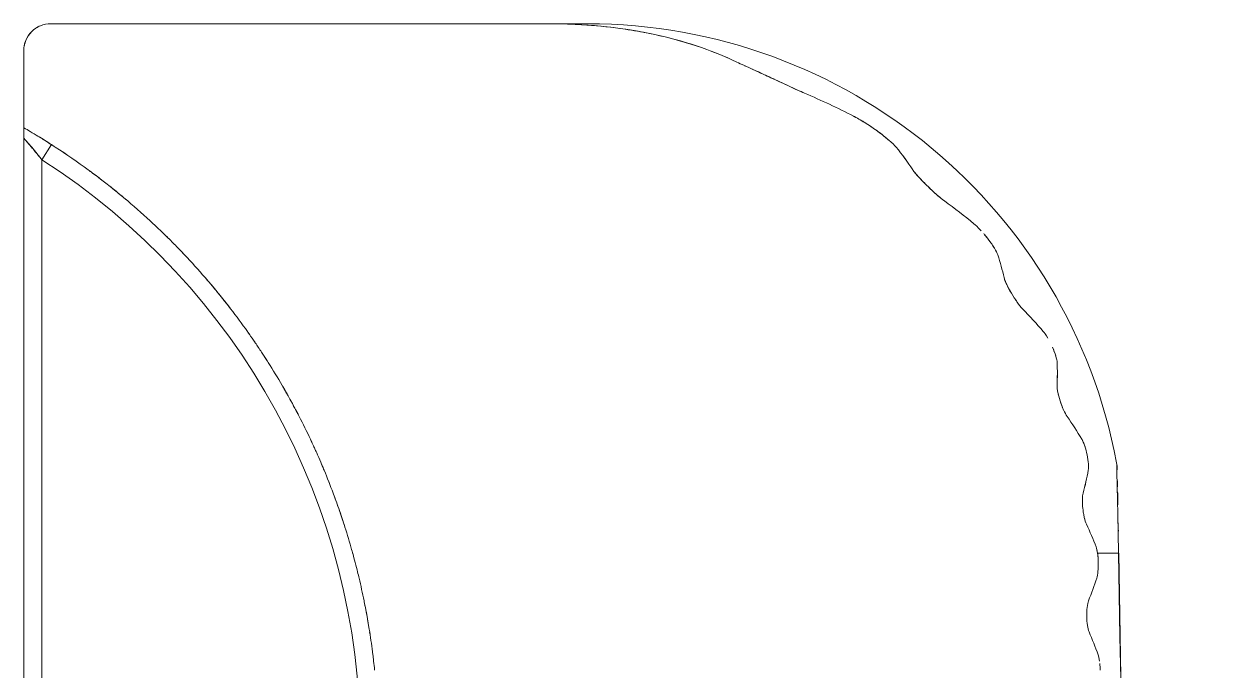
# Model space of a CAD drawing. Header units: inches. Extents: x -456 to 658, y -232 to 0.
# Drawn here: x -184.732 to -183.955, y -28.494 to -28.072 of the extents above; entities that cross this region are included whole.
import ezdxf

# ---------------------------------------------------------------- set-up
doc = ezdxf.new("R2010")
doc.units = ezdxf.units.IN
doc.header["$MEASUREMENT"] = 0

msp = doc.modelspace()

# ---------------------------------------------------------------- linework, layer by layer
at = {"color": 0, "linetype": 'Continuous', "lineweight": 0}
for p, q in [((-184.71434, -28.07205), (-184.36363, -28.07205)), ((-184.73193, -28.13998), (-184.73193, -28.08964)), ((-184.73193, -28.14681), (-184.73193, -29.65523)), ((-184.7202, -28.16083), (-184.71388, -28.15095)), ((-184.71388, -28.15095), (-184.7202, -28.16083)), ((-184.7202, -28.16083), (-184.7202, -29.65523)), ((-184.03032, -28.41773), (-184.01664, -28.41773))]:
    msp.add_line(p, q, dxfattribs=at)
at = {"color": 0, "linetype": 'Continuous', "lineweight": 0, "extrusion": (0, 0, -1)}
msp.add_arc((184.36363, -28.42387), 0.35182, 90, 169.34819, dxfattribs=at)
at = {"color": 0, "linetype": 'Continuous', "lineweight": 0}
msp.add_arc((-184.96354, -28.54114), 0.4515, 0, 57.38706, dxfattribs=at)
at = {"color": 0, "linetype": 'Continuous', "lineweight": 0, "extrusion": (0, 0, -1)}
for centre, major_axis, ratio, start_param, end_param in [((-184.37525, -28.25904), (0.32553, -0.0601), 0.545451, -1.182776, -1.068923), ((-184.72997, -28.14626), (0.03912, -0.02314), 0.097639, -1.678486, -1.570789), ((-184.90226, -28.45233), (0.33392, -0.23043), 0.87579, -1.603068, -1.538526), ((-184.42837, -28.25739), (0.29628, 0.03905), 0.627404, -0.377305, -0.28607), ((-184.88825, -28.45654), (0.30077, -0.26769), 0.86918, -1.598572, -1.543017), ((-184.62112, -28.35766), (0.59684, 0), 0.5, -0.605619, -0.546199), ((-184.87609, -28.462), (0.26835, -0.29654), 0.863342, -1.595865, -1.545717), ((-184.59961, -28.26473), (0.51098, -0.00002), 0.499997, -0.164298, -0.105556), ((-184.5995, -28.26474), (0.51087, 0), 0.5, -0.164289, -0.105534), ((-185.68492, -28.46804), (1.16624, 0.00008), 0.500018, -0.368076, -0.340884), ((-184.66822, -28.40147), (0.6549, 0), 0.5, -0.453046, -0.403126), ((-185.83128, -28.49266), (1.32066, 0.0001), 0.500017, -0.306493, -0.282959), ((-184.65382, -28.2999), (0.59722, -0.00001), 0.5, -0.022051, 0.027751), ((-184.65373, -28.29991), (0.59712, 0), 0.5, -0.022044, 0.027766), ((-185.96472, -28.51103), (1.45907, 0.00012), 0.500015, -0.252706, -0.231711), ((-184.6897, -28.44037), (0.67744, 0), 0.5, -0.336573, -0.29042), ((-184.68961, -28.44036), (0.67735, 0), 0.5, -0.336576, -0.290417), ((-186.0819, -28.52408), (1.57912, 0.00016), 0.500015, -0.204365, -0.185169), ((-184.68532, -28.34482), (0.65149, 0.01348), 0.498167, 0.099649, 0.14558), ((-184.68262, -28.33478), (0.6488, 0), 0.5, 0.089222, 0.135354), ((-186.18024, -28.53273), (1.67897, 0.0002), 0.500014, -0.159892, -0.141975), ((-184.69383, -28.47728), (0.67466, 0), 0.5, -0.234581, -0.189487), ((-184.69375, -28.47727), (0.67457, 0), 0.5, -0.234585, -0.189486), ((-184.14019, -28.95164), (0.10717, 0.53997), 0.049563, 0.07836, 0.140476), ((-184.03217, -28.42386), (0.00022, -0.01166), 0.197264, -2.12128, -1.564324), ((-184.03997, -28.41814), (0.02345, 0.00041), 0.000874, -0.100109, 0), ((-186.25774, -28.53791), (1.75714, 0.0003), 0.500014, -0.118149, -0.101121), ((-185.2607, -28.3307), (1.24708, 0), 0.5, 0.166517, 0.19075), ((-186.31292, -28.54056), (1.81255, 0.00047), 0.500014, -0.078265, -0.061817), ((-185.25837, -28.59817), (1.2494, 0), 0.5, -0.207893, -0.183627)]:
    msp.add_ellipse(centre, major_axis=major_axis, ratio=ratio, start_param=start_param, end_param=end_param, dxfattribs=at)
at = {"color": 0, "linetype": 'Continuous', "lineweight": 0}
for centre, major_axis, ratio, start_param, end_param in [((-185.68482, -28.46796), (1.16613, 0), 0.5, 0.340915, 0.368109), ((-185.83118, -28.49257), (1.32056, 0), 0.5, 0.282995, 0.306531), ((-185.96461, -28.51092), (1.45896, 0), 0.5, 0.231751, 0.252748), ((-186.0818, -28.52395), (1.57902, 0), 0.5, 0.185218, 0.204415), ((-186.18013, -28.53257), (1.67886, 0), 0.5, 0.142035, 0.159953), ((-184.03997, -28.41814), (0.02345, 0.00041), 0.000874, 0, 0.100109), ((-186.25763, -28.53768), (1.75703, 0), 0.5, 0.101205, 0.118233), ((-186.31281, -28.5402), (1.81245, 0), 0.5, 0.061946, 0.078395)]:
    msp.add_ellipse(centre, major_axis=major_axis, ratio=ratio, start_param=start_param, end_param=end_param, dxfattribs=at)
for points, knots in [([(-184.73193, -28.08964), (-184.73193, -28.08731), (-184.73148, -28.08507), (-184.73059, -28.08291), (-184.7297, -28.08076), (-184.72843, -28.07885), (-184.72678, -28.07721), (-184.72513, -28.07556), (-184.72323, -28.07428), (-184.72107, -28.07339), (-184.71892, -28.0725), (-184.71667, -28.07205), (-184.71434, -28.07205)], [0, 0, 0, 0, 0.25, 0.25, 0.25, 0.5, 0.5, 0.5, 0.75, 0.75, 0.75, 1, 1, 1, 1]), ([(-184.73193, -28.08964), (-184.73193, -28.08811), (-184.73175, -28.08696), (-184.73154, -28.08596), (-184.73133, -28.08496), (-184.73099, -28.08386), (-184.73053, -28.08277), (-184.72961, -28.08061), (-184.72829, -28.07871), (-184.72672, -28.07715)], [0, 0, 0, 0, 0.125, 0.125, 0.125, 0.25, 0.25, 0.25, 0.4968808, 0.4968808, 0.4968808, 0.4968808]), ([(-184.38911, -28.07205), (-184.37245, -28.07205), (-184.35569, -28.07314), (-184.33907, -28.07559), (-184.33357, -28.0764), (-184.32808, -28.07737), (-184.32309, -28.07838), (-184.30486, -28.0821), (-184.28737, -28.08747), (-184.27096, -28.09483), (-184.26931, -28.09557), (-184.26767, -28.09633), (-184.26604, -28.0971)], [0, 0, 0, 0, 0.3756361, 0.3756361, 0.3756361, 0.5, 0.5, 0.5, 0.9543206, 0.9543206, 0.9543206, 1, 1, 1, 1]), ([(-184.38911, -28.07205), (-184.36566, -28.07205), (-184.3435, -28.07419), (-184.32263, -28.07848), (-184.31219, -28.08062), (-184.30216, -28.08328), (-184.29255, -28.08647), (-184.28323, -28.08955), (-184.2744, -28.0931), (-184.26604, -28.0971)], [0, 0, 0, 0, 0.5, 0.5, 0.5, 0.75, 0.75, 0.75, 1, 1, 1, 1]), ([(-184.26604, -28.0971), (-184.26473, -28.09773), (-184.263, -28.09852), (-184.26108, -28.09938), (-184.25916, -28.10025), (-184.2573, -28.10109), (-184.25541, -28.10194), (-184.25538, -28.10195), (-184.25535, -28.10196), (-184.25533, -28.10197)], [0, 0, 0, 0, 0.0001390061, 0.0001390061, 0.0001390061, 0.0002780121, 0.0002780121, 0.0002780121, 0.0002799929, 0.0002799929, 0.0002799929, 0.0002799929]), ([(-184.25006, -28.10436), (-184.25016, -28.10432), (-184.25026, -28.10427), (-184.25036, -28.10423), (-184.25179, -28.10358), (-184.25369, -28.10271), (-184.25556, -28.10187), (-184.25738, -28.10106), (-184.25918, -28.10023), (-184.261, -28.09942)], [0.0006759197, 0.0006759197, 0.0006759197, 0.0006759197, 0.0006854467, 0.0006854467, 0.0006854467, 0.0008236704, 0.0008236704, 0.0008236704, 0.000957334, 0.000957334, 0.000957334, 0.000957334]), ([(-184.22174, -28.11742), (-184.22418, -28.11638), (-184.22774, -28.11469), (-184.23139, -28.11303), (-184.23505, -28.11136), (-184.23883, -28.10954), (-184.24375, -28.10726)], [0, 0, 0, 0, 0.0002736115, 0.0002736115, 0.0002736115, 0.0005472229, 0.0005472229, 0.0005472229, 0.0005472229]), ([(-184.24375, -28.10726), (-184.23976, -28.10911), (-184.23598, -28.11088), (-184.23228, -28.11262), (-184.23043, -28.11348), (-184.22859, -28.11434), (-184.22675, -28.11518), (-184.22492, -28.11603), (-184.2232, -28.1168), (-184.22174, -28.11742)], [0.0005560243, 0.0005560243, 0.0005560243, 0.0005560243, 0.0008311844, 0.0008311844, 0.0008311844, 0.0009687644, 0.0009687644, 0.0009687644, 0.0011063445, 0.0011063445, 0.0011063445, 0.0011063445]), ([(-184.18991, -28.13229), (-184.18889, -28.13281), (-184.18763, -28.1335), (-184.18633, -28.13425), (-184.18502, -28.135), (-184.18368, -28.13583), (-184.1825, -28.13657), (-184.18132, -28.1373), (-184.17994, -28.13819), (-184.17807, -28.13946), (-184.17619, -28.14073), (-184.17482, -28.14172), (-184.17383, -28.14244)], [0, 0, 0, 0, 0.0001090781, 0.0001090781, 0.0001090781, 0.0002181563, 0.0002181563, 0.0002181563, 0.0003272344, 0.0003272344, 0.0003272344, 0.0004363126, 0.0004363126, 0.0004363126, 0.0004363126]), ([(-184.73193, -28.14182), (-184.73193, -28.1411), (-184.73193, -28.14056), (-184.73193, -28.14026), (-184.73193, -28.14007), (-184.73193, -28.13998), (-184.73193, -28.13998)], [0.0001856339, 0.0001856339, 0.0001856339, 0.0001856339, 0.0003002208, 0.0003002208, 0.0003002208, 0.0003744553, 0.0003744553, 0.0003744553, 0.0003744553]), ([(-184.7202, -28.16083), (-184.72163, -28.15901), (-184.72302, -28.15727), (-184.72439, -28.15561), (-184.72507, -28.15478), (-184.72574, -28.15397), (-184.72637, -28.15321), (-184.72701, -28.15246), (-184.72761, -28.15175), (-184.72817, -28.15109), (-184.72874, -28.15044), (-184.72927, -28.14982), (-184.72973, -28.14929), (-184.73019, -28.14876), (-184.73059, -28.14831), (-184.73093, -28.14793), (-184.73109, -28.14775), (-184.73124, -28.14758), (-184.73137, -28.14744), (-184.7315, -28.14729), (-184.7316, -28.14717), (-184.73169, -28.14708), (-184.73185, -28.1469), (-184.73193, -28.14681), (-184.73193, -28.14681)], [0, 0, 0, 0, 0.0001293555, 0.0001293555, 0.0001293555, 0.0001940331, 0.0001940331, 0.0001940331, 0.0002587108, 0.0002587108, 0.0002587108, 0.0003233885, 0.0003233885, 0.0003233885, 0.0003880661, 0.0003880661, 0.0003880661, 0.000420405, 0.000420405, 0.000420405, 0.0004527438, 0.0004527438, 0.0004527438, 0.0005143533, 0.0005143533, 0.0005143533, 0.0005143533]), ([(-184.7202, -28.16083), (-184.72166, -28.15896), (-184.72291, -28.15742), (-184.72409, -28.15596), (-184.72527, -28.15451), (-184.7265, -28.15307), (-184.72764, -28.15172), (-184.72877, -28.15037), (-184.72984, -28.14919), (-184.73064, -28.14826), (-184.73143, -28.14732), (-184.73193, -28.14681), (-184.73193, -28.14681)], [0, 0, 0, 0, 0.0001285883, 0.0001285883, 0.0001285883, 0.0002571766, 0.0002571766, 0.0002571766, 0.000385765, 0.000385765, 0.000385765, 0.0005143533, 0.0005143533, 0.0005143533, 0.0005143533]), ([(-184.71133, -28.1526), (-184.71295, -28.15155), (-184.71551, -28.14985), (-184.7183, -28.14816), (-184.72109, -28.14646), (-184.72399, -28.14464), (-184.72771, -28.14244)], [0, 0, 0, 0, 0.0002222459, 0.0002222459, 0.0002222459, 0.0004444918, 0.0004444918, 0.0004444918, 0.0004444918]), ([(-184.71869, -28.14792), (-184.71737, -28.14874), (-184.71608, -28.14955), (-184.71481, -28.15036), (-184.71348, -28.15121), (-184.71229, -28.15198), (-184.71133, -28.1526)], [0.0003339288, 0.0003339288, 0.0003339288, 0.0003339288, 0.0004396762, 0.0004396762, 0.0004396762, 0.0005509576, 0.0005509576, 0.0005509576, 0.0005509576]), ([(-184.17383, -28.14244), (-184.17133, -28.14427), (-184.1691, -28.14602), (-184.16705, -28.14775), (-184.16701, -28.14778), (-184.16697, -28.14782), (-184.16693, -28.14785)], [0.0004363126, 0.0004363126, 0.0004363126, 0.0004363126, 0.0006220391, 0.0006220391, 0.0006220391, 0.0006255427, 0.0006255427, 0.0006255427, 0.0006255427]), ([(-184.17383, -28.14244), (-184.17104, -28.14448), (-184.16881, -28.14629), (-184.1667, -28.14804), (-184.16459, -28.14979), (-184.16287, -28.15151), (-184.16196, -28.1526)], [0.0004363126, 0.0004363126, 0.0004363126, 0.0004363126, 0.0006220391, 0.0006220391, 0.0006220391, 0.0008077656, 0.0008077656, 0.0008077656, 0.0008077656]), ([(-184.68978, -28.16747), (-184.68847, -28.16843), (-184.68638, -28.16999), (-184.68383, -28.1719), (-184.68256, -28.17286), (-184.68139, -28.17376), (-184.68011, -28.17475), (-184.67883, -28.17574), (-184.67764, -28.17668), (-184.67643, -28.17762)], [0, 0, 0, 0, 0.0001963476, 0.0001963476, 0.0001963476, 0.0002945214, 0.0002945214, 0.0002945214, 0.0003926952, 0.0003926952, 0.0003926952, 0.0003926952]), ([(-184.68978, -28.16747), (-184.68899, -28.16805), (-184.68801, -28.16877), (-184.68692, -28.16958), (-184.68584, -28.17039), (-184.68472, -28.17122), (-184.68357, -28.1721), (-184.68125, -28.17386), (-184.67889, -28.17568), (-184.67643, -28.17762)], [0, 0, 0, 0, 0.0000981738, 0.0000981738, 0.0000981738, 0.0001963476, 0.0001963476, 0.0001963476, 0.0003926952, 0.0003926952, 0.0003926952, 0.0003926952]), ([(-184.15105, -28.16747), (-184.15067, -28.16806), (-184.15012, -28.16878), (-184.14944, -28.1696), (-184.14876, -28.17042), (-184.14801, -28.17127), (-184.1472, -28.17215), (-184.14719, -28.17216), (-184.14718, -28.17217), (-184.14717, -28.17218)], [0, 0, 0, 0, 0.000084438, 0.000084438, 0.000084438, 0.000168876, 0.000168876, 0.000168876, 0.0001699022, 0.0001699022, 0.0001699022, 0.0001699022]), ([(-184.14188, -28.17762), (-184.14415, -28.17539), (-184.14591, -28.17352), (-184.1475, -28.17183), (-184.14853, -28.17072), (-184.14945, -28.16965), (-184.15014, -28.16874)], [0.0003629508, 0.0003629508, 0.0003629508, 0.0003629508, 0.0005293436, 0.0005293436, 0.0005293436, 0.0006374223, 0.0006374223, 0.0006374223, 0.0006374223]), ([(-184.67643, -28.17762), (-184.67351, -28.17993), (-184.67127, -28.18179), (-184.6692, -28.18345), (-184.66712, -28.18512), (-184.66523, -28.18676), (-184.66402, -28.18778)], [0.0003926952, 0.0003926952, 0.0003926952, 0.0003926952, 0.0005819293, 0.0005819293, 0.0005819293, 0.0007711635, 0.0007711635, 0.0007711635, 0.0007711635]), ([(-184.13903, -28.18038), (-184.13908, -28.18033), (-184.13914, -28.18028), (-184.13919, -28.18022), (-184.14073, -28.17877), (-184.14173, -28.17777), (-184.14188, -28.17762)], [0.0002689755, 0.0002689755, 0.0002689755, 0.0002689755, 0.0002722131, 0.0002722131, 0.0002722131, 0.00036295081, 0.00036295081, 0.00036295081, 0.00036295081]), ([(-184.14188, -28.17762), (-184.13986, -28.17962), (-184.13786, -28.18151), (-184.13588, -28.18328), (-184.13488, -28.18417), (-184.13393, -28.185), (-184.133, -28.18577), (-184.13207, -28.18655), (-184.1312, -28.18722), (-184.13043, -28.18778)], [0.000337752, 0.000337752, 0.000337752, 0.000337752, 0.0005219358, 0.0005219358, 0.0005219358, 0.0006140276, 0.0006140276, 0.0006140276, 0.0007061195, 0.0007061195, 0.0007061195, 0.0007061195]), ([(-184.66968, -28.18306), (-184.66967, -28.18307), (-184.66966, -28.18308), (-184.66964, -28.18309), (-184.66858, -28.18397), (-184.66755, -28.18482), (-184.66657, -28.18564), (-184.66559, -28.18646), (-184.66472, -28.18719), (-184.66402, -28.18778)], [0.0005809244, 0.0005809244, 0.0005809244, 0.0005809244, 0.0005819293, 0.0005819293, 0.0005819293, 0.0006765464, 0.0006765464, 0.0006765464, 0.0007711635, 0.0007711635, 0.0007711635, 0.0007711635]), ([(-184.13043, -28.18778), (-184.13172, -28.18685), (-184.13354, -28.18535), (-184.13562, -28.18351), (-184.13646, -28.18277), (-184.13727, -28.18203), (-184.13836, -28.18101)], [0, 0, 0, 0, 0.0001814754, 0.0001814754, 0.0001814754, 0.0002546604, 0.0002546604, 0.0002546604, 0.0002546604]), ([(-184.63678, -28.21281), (-184.63851, -28.21108), (-184.63947, -28.21014), (-184.64012, -28.20952), (-184.64076, -28.2089), (-184.64169, -28.20798), (-184.64269, -28.20703), (-184.64467, -28.20515), (-184.64629, -28.20361), (-184.64731, -28.20265)], [0.0003422702, 0.0003422702, 0.0003422702, 0.0003422702, 0.0004300339, 0.0004300339, 0.0004300339, 0.0005177977, 0.0005177977, 0.0005177977, 0.0006933251, 0.0006933251, 0.0006933251, 0.0006933251]), ([(-184.64731, -28.20265), (-184.64671, -28.20322), (-184.64596, -28.20391), (-184.64513, -28.20471), (-184.64507, -28.20476), (-184.64501, -28.20481), (-184.64496, -28.20487)], [0, 0, 0, 0, 0.0000874615, 0.0000874615, 0.0000874615, 0.00009343495, 0.00009343495, 0.00009343495, 0.00009343495]), ([(-184.11112, -28.20265), (-184.1101, -28.20349), (-184.10859, -28.20489), (-184.10672, -28.2069), (-184.1066, -28.20703), (-184.10648, -28.20716), (-184.10636, -28.20729)], [0, 0, 0, 0, 0.0001668633, 0.0001668633, 0.0001668633, 0.0001777263, 0.0001777263, 0.0001777263, 0.0001777263]), ([(-184.64256, -28.20716), (-184.64254, -28.20718), (-184.64252, -28.2072), (-184.64249, -28.20722), (-184.64209, -28.20761), (-184.64168, -28.20801), (-184.64126, -28.20841)], [0.00017286559, 0.00017286559, 0.00017286559, 0.00017286559, 0.000174923, 0.000174923, 0.000174923, 0.00021374807, 0.00021374807, 0.00021374807, 0.00021374807]), ([(-184.10415, -28.20981), (-184.10415, -28.20981), (-184.10415, -28.20981), (-184.10415, -28.20981), (-184.10332, -28.21078), (-184.10252, -28.21179), (-184.10174, -28.21281)], [0.00025024333, 0.00025024333, 0.00025024333, 0.00025024333, 0.00025029494, 0.00025029494, 0.00025029494, 0.00033372658, 0.00033372658, 0.00033372658, 0.00033372658]), ([(-184.62688, -28.22296), (-184.62783, -28.22196), (-184.62932, -28.22035), (-184.63095, -28.21871), (-184.63258, -28.21707), (-184.63439, -28.21518), (-184.63678, -28.21281)], [0, 0, 0, 0, 0.0001711351, 0.0001711351, 0.0001711351, 0.0003422702, 0.0003422702, 0.0003422702, 0.0003422702]), ([(-184.63116, -28.2185), (-184.63035, -28.21933), (-184.62958, -28.22013), (-184.62886, -28.22088), (-184.6281, -28.22168), (-184.62743, -28.22239), (-184.62688, -28.22296)], [0.0005249705, 0.0005249705, 0.0005249705, 0.0005249705, 0.0006056646, 0.0006056646, 0.0006056646, 0.0006909375, 0.0006909375, 0.0006909375, 0.0006909375]), ([(-184.10174, -28.21281), (-184.10024, -28.21476), (-184.09895, -28.21661), (-184.09785, -28.21839), (-184.09783, -28.21842), (-184.09782, -28.21844), (-184.0978, -28.21847)], [0.0003337266, 0.0003337266, 0.0003337266, 0.0003337266, 0.0004835215, 0.0004835215, 0.0004835215, 0.0004857555, 0.0004857555, 0.0004857555, 0.0004857555]), ([(-184.10174, -28.21281), (-184.1001, -28.21495), (-184.09881, -28.21687), (-184.09773, -28.21859), (-184.09664, -28.22031), (-184.09585, -28.22192), (-184.09551, -28.22296)], [0.0003337266, 0.0003337266, 0.0003337266, 0.0003337266, 0.0004835215, 0.0004835215, 0.0004835215, 0.0006333165, 0.0006333165, 0.0006333165, 0.0006333165]), ([(-184.61343, -28.23783), (-184.61261, -28.23878), (-184.61131, -28.2403), (-184.60972, -28.24217), (-184.60892, -28.2431), (-184.60815, -28.24403), (-184.60759, -28.2447), (-184.60703, -28.24537), (-184.60624, -28.24632), (-184.60488, -28.24799)], [0, 0, 0, 0, 0.0001618886, 0.0001618886, 0.0001618886, 0.0002428329, 0.0002428329, 0.0002428329, 0.0003237772, 0.0003237772, 0.0003237772, 0.0003237772]), ([(-184.61343, -28.23783), (-184.61295, -28.23839), (-184.61236, -28.23906), (-184.6117, -28.23984), (-184.61103, -28.24062), (-184.61033, -28.24145), (-184.60957, -28.24234), (-184.60807, -28.24411), (-184.60652, -28.24599), (-184.60488, -28.24799)], [0, 0, 0, 0, 0.0000809443, 0.0000809443, 0.0000809443, 0.0001618886, 0.0001618886, 0.0001618886, 0.0003237772, 0.0003237772, 0.0003237772, 0.0003237772]), ([(-184.09147, -28.23783), (-184.09135, -28.23838), (-184.09114, -28.23905), (-184.09084, -28.23982), (-184.09054, -28.2406), (-184.09017, -28.24143), (-184.08973, -28.24233), (-184.08887, -28.24411), (-184.08785, -28.24598), (-184.08666, -28.24799)], [0, 0, 0, 0, 0.0000721476, 0.0000721476, 0.0000721476, 0.0001442953, 0.0001442953, 0.0001442953, 0.0002885905, 0.0002885905, 0.0002885905, 0.0002885905]), ([(-184.08666, -28.24799), (-184.08798, -28.24577), (-184.089, -28.24382), (-184.08984, -28.24212), (-184.09067, -28.24041), (-184.09126, -28.23884), (-184.09147, -28.23783)], [0.0003078657, 0.0003078657, 0.0003078657, 0.0003078657, 0.0004508488, 0.0004508488, 0.0004508488, 0.0005938319, 0.0005938319, 0.0005938319, 0.0005938319]), ([(-184.60488, -28.24799), (-184.6029, -28.25041), (-184.6014, -28.25232), (-184.60009, -28.25395), (-184.59877, -28.25557), (-184.59758, -28.25715), (-184.59682, -28.25814)], [0.0003237772, 0.0003237772, 0.0003237772, 0.0003237772, 0.0004827222, 0.0004827222, 0.0004827222, 0.0006416672, 0.0006416672, 0.0006416672, 0.0006416672]), ([(-184.60488, -28.24799), (-184.60326, -28.24997), (-184.60177, -28.25183), (-184.60036, -28.2536), (-184.59966, -28.25449), (-184.59901, -28.25533), (-184.59839, -28.25611), (-184.59778, -28.25689), (-184.59725, -28.25758), (-184.59682, -28.25814)], [0.0003237772, 0.0003237772, 0.0003237772, 0.0003237772, 0.0004827222, 0.0004827222, 0.0004827222, 0.0005621947, 0.0005621947, 0.0005621947, 0.0006416672, 0.0006416672, 0.0006416672, 0.0006416672]), ([(-184.08666, -28.24799), (-184.08543, -28.25005), (-184.08418, -28.25198), (-184.08288, -28.25381), (-184.08159, -28.25563), (-184.08042, -28.25708), (-184.07939, -28.25814)], [0.0002885905, 0.0002885905, 0.0002885905, 0.0002885905, 0.000443936, 0.000443936, 0.000443936, 0.0005992815, 0.0005992815, 0.0005992815, 0.0005992815]), ([(-184.5788, -28.28317), (-184.57991, -28.28151), (-184.58057, -28.28054), (-184.58104, -28.27986), (-184.58151, -28.27917), (-184.58215, -28.27823), (-184.5828, -28.27731), (-184.58409, -28.27545), (-184.58514, -28.27396), (-184.58581, -28.27301)], [0.0003014226, 0.0003014226, 0.0003014226, 0.0003014226, 0.0003778629, 0.0003778629, 0.0003778629, 0.0004543032, 0.0004543032, 0.0004543032, 0.0006071839, 0.0006071839, 0.0006071839, 0.0006071839]), ([(-184.58581, -28.27301), (-184.58542, -28.27356), (-184.58495, -28.27423), (-184.58441, -28.27499), (-184.58435, -28.27508), (-184.58428, -28.27517), (-184.58422, -28.27526)], [0, 0, 0, 0, 0.000076923, 0.000076923, 0.000076923, 0.00008574969, 0.00008574969, 0.00008574969, 0.00008574969]), ([(-184.57218, -28.29332), (-184.5728, -28.29235), (-184.57376, -28.2908), (-184.57483, -28.28919), (-184.5759, -28.28757), (-184.57715, -28.28564), (-184.5788, -28.28317)], [0, 0, 0, 0, 0.0001507113, 0.0001507113, 0.0001507113, 0.0003014226, 0.0003014226, 0.0003014226, 0.0003014226]), ([(-184.05987, -28.28317), (-184.05896, -28.28521), (-184.05824, -28.28712), (-184.05768, -28.28892), (-184.05767, -28.28893), (-184.05767, -28.28895), (-184.05766, -28.28897)], [0.0002977529, 0.0002977529, 0.0002977529, 0.0002977529, 0.0004367624, 0.0004367624, 0.0004367624, 0.0004382078, 0.0004382078, 0.0004382078, 0.0004382078]), ([(-184.05987, -28.28317), (-184.05891, -28.28533), (-184.05818, -28.28732), (-184.05764, -28.28904), (-184.05711, -28.29076), (-184.0568, -28.2923), (-184.05675, -28.29332)], [0.0002977529, 0.0002977529, 0.0002977529, 0.0002977529, 0.0004367624, 0.0004367624, 0.0004367624, 0.000575772, 0.000575772, 0.000575772, 0.000575772]), ([(-184.57495, -28.289), (-184.57441, -28.28984), (-184.5739, -28.29062), (-184.57344, -28.29135), (-184.57295, -28.29211), (-184.57253, -28.29278), (-184.57218, -28.29332)], [0.0004634748, 0.0004634748, 0.0004634748, 0.0004634748, 0.0005351864, 0.0005351864, 0.0005351864, 0.0006110179, 0.0006110179, 0.0006110179, 0.0006110179]), ([(-184.56315, -28.30819), (-184.56261, -28.30913), (-184.56176, -28.31061), (-184.56071, -28.31245), (-184.56018, -28.31337), (-184.55966, -28.31431), (-184.55928, -28.31499), (-184.55889, -28.31567), (-184.55835, -28.31665), (-184.55741, -28.31835)], [0, 0, 0, 0, 0.0001462849, 0.0001462849, 0.0001462849, 0.0002194273, 0.0002194273, 0.0002194273, 0.0002925697, 0.0002925697, 0.0002925697, 0.0002925697]), ([(-184.56315, -28.30819), (-184.56284, -28.30873), (-184.56246, -28.30938), (-184.56203, -28.31013), (-184.5616, -28.31089), (-184.56113, -28.31171), (-184.56062, -28.31261), (-184.5596, -28.3144), (-184.55853, -28.31631), (-184.55741, -28.31835)], [0, 0, 0, 0, 0.0000731424, 0.0000731424, 0.0000731424, 0.0001462849, 0.0001462849, 0.0001462849, 0.0002925697, 0.0002925697, 0.0002925697, 0.0002925697]), ([(-184.05684, -28.30819), (-184.05687, -28.30872), (-184.05684, -28.30935), (-184.05675, -28.3101), (-184.05667, -28.31084), (-184.05654, -28.31166), (-184.05635, -28.31256), (-184.05598, -28.31436), (-184.05546, -28.31628), (-184.05479, -28.31835)], [0, 0, 0, 0, 0.0000675759, 0.0000675759, 0.0000675759, 0.0001351517, 0.0001351517, 0.0001351517, 0.0002703035, 0.0002703035, 0.0002703035, 0.0002703035]), ([(-184.55741, -28.31835), (-184.55605, -28.32084), (-184.55502, -28.32279), (-184.55415, -28.3244), (-184.55328, -28.32601), (-184.55251, -28.32753), (-184.552, -28.32851)], [0.0002925697, 0.0002925697, 0.0002925697, 0.0002925697, 0.0004376274, 0.0004376274, 0.0004376274, 0.000582685, 0.000582685, 0.000582685, 0.000582685]), ([(-184.55741, -28.31835), (-184.5563, -28.32038), (-184.55527, -28.32229), (-184.55432, -28.32408), (-184.55385, -28.32497), (-184.55342, -28.3258), (-184.55302, -28.32655), (-184.55262, -28.32731), (-184.55228, -28.32797), (-184.552, -28.32851)], [0.0002925697, 0.0002925697, 0.0002925697, 0.0002925697, 0.0004376274, 0.0004376274, 0.0004376274, 0.0005101562, 0.0005101562, 0.0005101562, 0.000582685, 0.000582685, 0.000582685, 0.000582685]), ([(-184.05479, -28.31835), (-184.05411, -28.32045), (-184.05337, -28.32241), (-184.05257, -28.32422), (-184.05176, -28.32603), (-184.051, -28.32746), (-184.05027, -28.32851)], [0.0002703035, 0.0002703035, 0.0002703035, 0.0002703035, 0.0004118572, 0.0004118572, 0.0004118572, 0.0005534109, 0.0005534109, 0.0005534109, 0.0005534109]), ([(-184.54001, -28.35353), (-184.5408, -28.35174), (-184.54125, -28.35076), (-184.54154, -28.35011), (-184.54184, -28.34946), (-184.54227, -28.34851), (-184.54269, -28.3476), (-184.54354, -28.34577), (-184.54422, -28.3443), (-184.54466, -28.34338)], [0.0002812264, 0.0002812264, 0.0002812264, 0.0002812264, 0.0003521597, 0.0003521597, 0.0003521597, 0.000423093, 0.000423093, 0.000423093, 0.0005649595, 0.0005649595, 0.0005649595, 0.0005649595]), ([(-184.54466, -28.34338), (-184.54441, -28.34391), (-184.5441, -28.34455), (-184.54376, -28.34529), (-184.5437, -28.34541), (-184.54364, -28.34554), (-184.54359, -28.34566)], [0, 0, 0, 0, 0.00007088731, 0.00007088731, 0.00007088731, 0.00008230239, 0.00008230239, 0.00008230239, 0.00008230239]), ([(-184.04063, -28.34338), (-184.04043, -28.3437), (-184.04012, -28.34425), (-184.0397, -28.34521), (-184.03928, -28.34617), (-184.03897, -28.34702), (-184.03867, -28.34792), (-184.03806, -28.3497), (-184.03753, -28.35177), (-184.03716, -28.35353)], [0, 0, 0, 0, 0.0000695574, 0.0000695574, 0.0000695574, 0.0001391148, 0.0001391148, 0.0001391148, 0.0002782295, 0.0002782295, 0.0002782295, 0.0002782295]), ([(-184.04063, -28.34338), (-184.04, -28.34442), (-184.03938, -28.34584), (-184.03876, -28.34765), (-184.03859, -28.34814), (-184.03843, -28.34865), (-184.03827, -28.34916)], [0, 0, 0, 0, 0.0001391148, 0.0001391148, 0.0001391148, 0.0001768427, 0.0001768427, 0.0001768427, 0.0001768427]), ([(-184.53566, -28.36369), (-184.53606, -28.36272), (-184.53667, -28.36121), (-184.53737, -28.35961), (-184.53807, -28.358), (-184.5389, -28.35603), (-184.54001, -28.35353)], [0, 0, 0, 0, 0.0001406132, 0.0001406132, 0.0001406132, 0.0002812264, 0.0002812264, 0.0002812264, 0.0002812264]), ([(-184.03716, -28.35353), (-184.03672, -28.35565), (-184.03644, -28.35768), (-184.03631, -28.3594), (-184.03618, -28.36113), (-184.03621, -28.36265), (-184.03639, -28.36369)], [0.0002782295, 0.0002782295, 0.0002782295, 0.0002782295, 0.0004128366, 0.0004128366, 0.0004128366, 0.0005474437, 0.0005474437, 0.0005474437, 0.0005474437]), ([(-184.53744, -28.35945), (-184.53708, -28.36029), (-184.53675, -28.36106), (-184.53646, -28.36177), (-184.53614, -28.36252), (-184.53588, -28.36316), (-184.53566, -28.36369)], [0.000427787, 0.000427787, 0.000427787, 0.000427787, 0.0004943324, 0.0004943324, 0.0004943324, 0.0005645934, 0.0005645934, 0.0005645934, 0.0005645934]), ([(-184.01664, -28.41773), (-184.01673, -28.41264), (-184.01682, -28.40763), (-184.01691, -28.40291), (-184.017, -28.39819), (-184.01709, -28.39386), (-184.01717, -28.38996), (-184.01725, -28.38607), (-184.01733, -28.38263), (-184.01739, -28.37961), (-184.01746, -28.37658), (-184.01752, -28.37396), (-184.01757, -28.37169), (-184.01762, -28.36942), (-184.01767, -28.3675), (-184.01771, -28.36588), (-184.01775, -28.36426), (-184.01778, -28.36295), (-184.0178, -28.36192), (-184.01785, -28.35986), (-184.01788, -28.35884), (-184.01788, -28.35884), (-184.01788, -28.35884), (-184.01788, -28.35884), (-184.01788, -28.35884)], [0, 0, 0, 0, 0.0625, 0.0625, 0.0625, 0.125, 0.125, 0.125, 0.1875, 0.1875, 0.1875, 0.25, 0.25, 0.25, 0.3125, 0.3125, 0.3125, 0.375, 0.375, 0.375, 0.5, 0.5, 0.5, 0.5000259, 0.5000259, 0.5000259, 0.5000259]), ([(-184.01747, -28.36343), (-184.01748, -28.36299), (-184.01748, -28.36277), (-184.01748, -28.36277), (-184.01748, -28.36277), (-184.01748, -28.36277), (-184.01748, -28.36277)], [0.43838266, 0.43838266, 0.43838266, 0.43838266, 0.49999997, 0.49999997, 0.49999997, 0.50004768, 0.50004768, 0.50004768, 0.50004768]), ([(-184.01728, -28.37446), (-184.01728, -28.37444), (-184.01728, -28.37442), (-184.01728, -28.3744), (-184.0173, -28.373), (-184.01732, -28.37175), (-184.01734, -28.37063)], [0.24933515, 0.24933515, 0.24933515, 0.24933515, 0.24999998, 0.24999998, 0.24999998, 0.29236446, 0.29236446, 0.29236446, 0.29236446]), ([(-184.52979, -28.37856), (-184.52944, -28.37948), (-184.52891, -28.38097), (-184.52838, -28.38236), (-184.52786, -28.38375), (-184.52717, -28.38568), (-184.52612, -28.38871)], [0, 0, 0, 0, 0.0001382201, 0.0001382201, 0.0001382201, 0.0002764402, 0.0002764402, 0.0002764402, 0.0002764402]), ([(-184.52979, -28.37856), (-184.52959, -28.37908), (-184.52935, -28.37971), (-184.52908, -28.38045), (-184.52881, -28.38119), (-184.52851, -28.38201), (-184.52818, -28.38291), (-184.52753, -28.38471), (-184.52684, -28.38664), (-184.52612, -28.38871)], [0, 0, 0, 0, 0.00006911, 0.00006911, 0.00006911, 0.0001382201, 0.0001382201, 0.0001382201, 0.0002764402, 0.0002764402, 0.0002764402, 0.0002764402]), ([(-184.03975, -28.37856), (-184.04003, -28.37961), (-184.04019, -28.38104), (-184.04022, -28.38285), (-184.04025, -28.38466), (-184.04015, -28.38662), (-184.03994, -28.38871)], [0, 0, 0, 0, 0.0001344903, 0.0001344903, 0.0001344903, 0.0002689806, 0.0002689806, 0.0002689806, 0.0002689806]), ([(-184.03994, -28.38871), (-184.04015, -28.38662), (-184.04025, -28.38458), (-184.04022, -28.38284), (-184.04019, -28.38111), (-184.04003, -28.3796), (-184.03975, -28.37856)], [0.0002694979, 0.0002694979, 0.0002694979, 0.0002694979, 0.0004020896, 0.0004020896, 0.0004020896, 0.0005346813, 0.0005346813, 0.0005346813, 0.0005346813]), ([(-184.01707, -28.38628), (-184.01707, -28.38621), (-184.01707, -28.38614), (-184.01707, -28.38607), (-184.0171, -28.38448), (-184.01713, -28.38299), (-184.01715, -28.3816), (-184.01718, -28.38018), (-184.0172, -28.37887), (-184.01722, -28.37766)], [0.15487913, 0.15487913, 0.15487913, 0.15487913, 0.15624999, 0.15624999, 0.15624999, 0.18749999, 0.18749999, 0.18749999, 0.21933254, 0.21933254, 0.21933254, 0.21933254]), ([(-184.52612, -28.38871), (-184.52525, -28.39121), (-184.52459, -28.39319), (-184.52404, -28.3948), (-184.5235, -28.39641), (-184.52302, -28.3979), (-184.52271, -28.39887)], [0.0002764402, 0.0002764402, 0.0002764402, 0.0002764402, 0.0004141151, 0.0004141151, 0.0004141151, 0.00055179, 0.00055179, 0.00055179, 0.00055179]), ([(-184.52612, -28.38871), (-184.52539, -28.39078), (-184.52474, -28.39271), (-184.52414, -28.39451), (-184.52384, -28.39541), (-184.52357, -28.39623), (-184.52332, -28.39697), (-184.52308, -28.39771), (-184.52288, -28.39835), (-184.52271, -28.39887)], [0.0002764402, 0.0002764402, 0.0002764402, 0.0002764402, 0.0004141151, 0.0004141151, 0.0004141151, 0.0004829525, 0.0004829525, 0.0004829525, 0.00055179, 0.00055179, 0.00055179, 0.00055179]), ([(-184.03994, -28.38871), (-184.03983, -28.38975), (-184.0397, -28.39077), (-184.03954, -28.39177), (-184.03938, -28.39277), (-184.0392, -28.39372), (-184.039, -28.39462), (-184.0386, -28.39641), (-184.03815, -28.39783), (-184.03765, -28.39887)], [0.0002689806, 0.0002689806, 0.0002689806, 0.0002689806, 0.0003373198, 0.0003373198, 0.0003373198, 0.000405659, 0.000405659, 0.000405659, 0.0005423374, 0.0005423374, 0.0005423374, 0.0005423374]), ([(-184.01677, -28.40346), (-184.01677, -28.40342), (-184.01677, -28.40339), (-184.01677, -28.40335), (-184.0168, -28.40148), (-184.01684, -28.39968), (-184.01687, -28.39795)], [0.06201542, 0.06201542, 0.06201542, 0.06201542, 0.0625, 0.0625, 0.0625, 0.08850319, 0.08850319, 0.08850319, 0.08850319]), ([(-184.5154, -28.4239), (-184.51623, -28.42073), (-184.51675, -28.41881), (-184.51713, -28.41747), (-184.51752, -28.41613), (-184.51792, -28.41465), (-184.51818, -28.41374)], [0.0002704196, 0.0002704196, 0.0002704196, 0.0002704196, 0.0004064274, 0.0004064274, 0.0004064274, 0.0005424352, 0.0005424352, 0.0005424352, 0.0005424352]), ([(-184.51705, -28.41777), (-184.51702, -28.41787), (-184.51699, -28.41797), (-184.51697, -28.41807), (-184.51647, -28.41987), (-184.51595, -28.42181), (-184.5154, -28.4239)], [0.0001279166, 0.0001279166, 0.0001279166, 0.0001279166, 0.0001353838, 0.0001353838, 0.0001353838, 0.0002707675, 0.0002707675, 0.0002707675, 0.0002707675]), ([(-184.03032, -28.41773), (-184.03019, -28.41865), (-184.03009, -28.41964), (-184.03001, -28.42069), (-184.02993, -28.42174), (-184.02989, -28.4228), (-184.02987, -28.4239)], [0.0001262942, 0.0001262942, 0.0001262942, 0.0001262942, 0.00019647, 0.00019647, 0.00019647, 0.0002666458, 0.0002666458, 0.0002666458, 0.0002666458]), ([(-184.51287, -28.43405), (-184.5131, -28.43309), (-184.51345, -28.4316), (-184.51385, -28.42998), (-184.51426, -28.42836), (-184.51475, -28.42637), (-184.5154, -28.4239)], [0, 0, 0, 0, 0.0001352098, 0.0001352098, 0.0001352098, 0.0002704196, 0.0002704196, 0.0002704196, 0.0002704196]), ([(-184.02987, -28.4239), (-184.02983, -28.42592), (-184.0299, -28.42797), (-184.03007, -28.4297), (-184.03024, -28.43144), (-184.0305, -28.43297), (-184.03087, -28.43405)], [0.0002666458, 0.0002666458, 0.0002666458, 0.0002666458, 0.0003995421, 0.0003995421, 0.0003995421, 0.0005324384, 0.0005324384, 0.0005324384, 0.0005324384]), ([(-184.50959, -28.44892), (-184.50941, -28.44982), (-184.50912, -28.4513), (-184.50888, -28.45249), (-184.50864, -28.45368), (-184.50828, -28.45556), (-184.50765, -28.45908)], [0, 0, 0, 0, 0.0001340086, 0.0001340086, 0.0001340086, 0.0002680173, 0.0002680173, 0.0002680173, 0.0002680173]), ([(-184.50959, -28.44892), (-184.50938, -28.44997), (-184.50909, -28.45141), (-184.50874, -28.45322), (-184.50839, -28.45504), (-184.50802, -28.45699), (-184.50765, -28.45908)], [0, 0, 0, 0, 0.0001340086, 0.0001340086, 0.0001340086, 0.0002680173, 0.0002680173, 0.0002680173, 0.0002680173]), ([(-184.03623, -28.44892), (-184.03664, -28.44996), (-184.03695, -28.45138), (-184.03717, -28.45319), (-184.03739, -28.45501), (-184.03748, -28.45697), (-184.03744, -28.45908)], [0, 0, 0, 0, 0.0001332453, 0.0001332453, 0.0001332453, 0.0002664906, 0.0002664906, 0.0002664906, 0.0002664906]), ([(-184.50765, -28.45908), (-184.50721, -28.4615), (-184.50687, -28.4635), (-184.5066, -28.46514), (-184.50632, -28.46677), (-184.50609, -28.46826), (-184.50593, -28.46923)], [0.0002680173, 0.0002680173, 0.0002680173, 0.0002680173, 0.0004017052, 0.0004017052, 0.0004017052, 0.0005353931, 0.0005353931, 0.0005353931, 0.0005353931]), ([(-184.50765, -28.45908), (-184.50727, -28.46116), (-184.50693, -28.46311), (-184.50663, -28.46492), (-184.50633, -28.46674), (-184.5061, -28.46818), (-184.50593, -28.46923)], [0.0002680173, 0.0002680173, 0.0002680173, 0.0002680173, 0.0004017052, 0.0004017052, 0.0004017052, 0.0005353931, 0.0005353931, 0.0005353931, 0.0005353931]), ([(-184.03744, -28.45908), (-184.0374, -28.46118), (-184.03724, -28.46314), (-184.03696, -28.46496), (-184.03667, -28.46677), (-184.03631, -28.46819), (-184.03587, -28.46923)], [0.0002664906, 0.0002664906, 0.0002664906, 0.0002664906, 0.0004000296, 0.0004000296, 0.0004000296, 0.0005335687, 0.0005335687, 0.0005335687, 0.0005335687]), ([(-184.03697, -28.46489), (-184.03697, -28.46486), (-184.03697, -28.46484), (-184.03698, -28.46482), (-184.03705, -28.46433), (-184.03712, -28.46382), (-184.03718, -28.46329)], [0.00013352344, 0.00013352344, 0.00013352344, 0.00013352344, 0.00013525115, 0.00013525115, 0.00013525115, 0.00017368658, 0.00017368658, 0.00017368658, 0.00017368658]), ([(-184.5027, -28.49426), (-184.5029, -28.49222), (-184.50312, -28.49018), (-184.50333, -28.4884), (-184.50354, -28.48663), (-184.50372, -28.48513), (-184.50384, -28.4841)], [0.0002654471, 0.0002654471, 0.0002654471, 0.0002654471, 0.0003983599, 0.0003983599, 0.0003983599, 0.0005312726, 0.0005312726, 0.0005312726, 0.0005312726]), ([(-184.02997, -28.4841), (-184.02959, -28.48514), (-184.02928, -28.48657), (-184.02903, -28.48838), (-184.02903, -28.4884), (-184.02903, -28.48841), (-184.02903, -28.48843)], [0, 0, 0, 0, 0.0001333205, 0.0001333205, 0.0001333205, 0.0001346158, 0.0001346158, 0.0001346158, 0.0001346158])]:
    msp.add_open_spline(points, degree=3, knots=knots, dxfattribs=at)
for points in [[(-184.72395, -28.07491), (-184.72303, -28.07431), (-184.72205, -28.0738), (-184.72104, -28.07338)], [(-184.25301, -28.10302), (-184.25, -28.10438), (-184.24694, -28.10579), (-184.24375, -28.10726)], [(-184.24375, -28.10726), (-184.24669, -28.1059), (-184.24855, -28.10505), (-184.24994, -28.10442)], [(-184.22174, -28.11742), (-184.21076, -28.12208), (-184.20015, -28.12704), (-184.18991, -28.13229)], [(-184.18991, -28.13229), (-184.18881, -28.13285), (-184.18756, -28.13354), (-184.18622, -28.13432)], [(-184.72771, -28.14244), (-184.72912, -28.14161), (-184.73052, -28.14079), (-184.73193, -28.13998)], [(-184.18429, -28.13546), (-184.18362, -28.13586), (-184.18295, -28.13628), (-184.18227, -28.13671)], [(-184.17894, -28.13887), (-184.17723, -28.14001), (-184.17553, -28.1412), (-184.17383, -28.14244)], [(-184.73193, -28.14681), (-184.73193, -28.14464), (-184.73193, -28.14298), (-184.73193, -28.1418)], [(-184.72196, -28.1459), (-184.72094, -28.14653), (-184.71994, -28.14714), (-184.71896, -28.14775)], [(-184.68978, -28.16747), (-184.69682, -28.16231), (-184.70401, -28.15735), (-184.71133, -28.1526)], [(-184.16542, -28.14917), (-184.16499, -28.14955), (-184.16457, -28.14993), (-184.16417, -28.15031)], [(-184.16196, -28.1526), (-184.15795, -28.15742), (-184.15431, -28.16238), (-184.15105, -28.16747)], [(-184.67643, -28.17762), (-184.6747, -28.17899), (-184.67306, -28.18031), (-184.67148, -28.18159)], [(-184.14576, -28.17368), (-184.14456, -28.17495), (-184.14327, -28.17626), (-184.14188, -28.17762)], [(-184.64731, -28.20265), (-184.65276, -28.19756), (-184.65833, -28.1926), (-184.66402, -28.18778)], [(-184.63989, -28.20974), (-184.63887, -28.21073), (-184.63784, -28.21175), (-184.63678, -28.21281)], [(-184.10415, -28.20981), (-184.10435, -28.20957), (-184.10455, -28.20933), (-184.10475, -28.2091)], [(-184.10401, -28.20998), (-184.10324, -28.21089), (-184.10249, -28.21183), (-184.10174, -28.21281)], [(-184.61343, -28.23783), (-184.61781, -28.23278), (-184.62229, -28.22782), (-184.62688, -28.22296)], [(-184.08271, -28.25404), (-184.08313, -28.25347), (-184.0836, -28.2528), (-184.08422, -28.25187)], [(-184.58185, -28.27867), (-184.58154, -28.27913), (-184.58122, -28.27959), (-184.5809, -28.28006)], [(-184.06582, -28.27301), (-184.0652, -28.27373), (-184.06422, -28.275), (-184.06284, -28.27736)], [(-184.05479, -28.31835), (-184.05549, -28.31619), (-184.05601, -28.3142), (-184.05636, -28.3125)], [(-184.05252, -28.32432), (-184.05357, -28.32197), (-184.05431, -28.31985), (-184.05479, -28.31835)], [(-184.5421, -28.34889), (-184.54188, -28.34936), (-184.54166, -28.34984), (-184.54144, -28.35034)], [(-184.01788, -28.35884), (-184.01764, -28.36013), (-184.0175, -28.36145), (-184.01748, -28.36277)], [(-184.03765, -28.39887), (-184.03822, -28.39769), (-184.03866, -28.39613), (-184.03903, -28.39449)], [(-184.03125, -28.41374), (-184.03084, -28.41481), (-184.03053, -28.41627), (-184.03032, -28.41773)], [(-183.95553, -31.91817), (-183.97644, -30.72034), (-183.99681, -29.55353), (-184.01664, -28.41773)], [(-184.01664, -28.41773), (-183.99627, -29.58454), (-183.9759, -30.75135), (-183.95553, -31.91817)], [(-183.95542, -31.91817), (-183.97579, -30.75135), (-183.99615, -29.58454), (-184.01652, -28.41773)], [(-184.01652, -28.41773), (-183.99648, -29.5659), (-183.97611, -30.73271), (-183.95542, -31.91817)], [(-184.51389, -28.42985), (-184.51345, -28.43161), (-184.51311, -28.43302), (-184.51287, -28.43405)], [(-184.03587, -28.46923), (-184.03634, -28.46811), (-184.0367, -28.46658), (-184.03697, -28.46489)], [(-184.50333, -28.48841), (-184.50312, -28.49022), (-184.50291, -28.49217), (-184.5027, -28.49426)], [(-184.02997, -28.4841), (-184.02957, -28.4852), (-184.02925, -28.48672), (-184.02903, -28.48843)], [(-184.02887, -28.4898), (-184.02873, -28.49121), (-184.02864, -28.49269), (-184.02861, -28.49426)], [(-184.02887, -28.4898), (-184.02873, -28.49121), (-184.02864, -28.49275), (-184.02861, -28.49426)]]:
    msp.add_open_spline(points, degree=3, dxfattribs=at)

doc.saveas('drawing.dxf')
